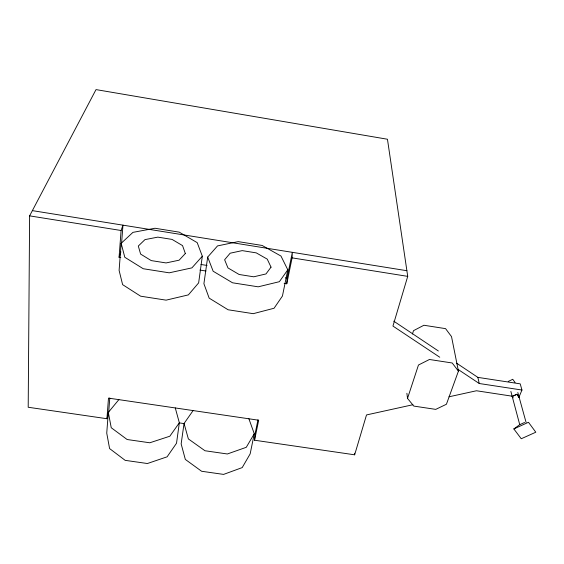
<?xml version="1.0" encoding="UTF-8"?>
<svg xmlns="http://www.w3.org/2000/svg" width="564" height="564" viewBox="0 0 564 564"><rect width="100%" height="100%" fill="white"/><g stroke="black" fill="none" stroke-linecap="round" stroke-linejoin="round"><path stroke-width="0.85" d="M439.751 357.231L392.939 326.07L407.723 276.367L387.454 139.237L96.014 89.598L29.617 215.864L28.2 407.257L106.941 418.721L108.662 412.573L109.776 398.022M286.766 283.784L292.103 257.868L292.342 252.334L287.048 278.123L286.766 283.784L284.157 283.375M106.941 418.721L108.485 398.113L258.672 420.229L254.554 440.223L354.65 454.81L366.508 414.935L412.897 404.733M120.816 257.572L119.075 257.297L121.091 230.5L122.959 225.156L121.387 245.791M118.884 399.608L108.316 412.411L106.744 433.138L109.585 448.563L125.173 460.351L147.408 463.523L167.113 456.819L176.525 443.226L179.345 422.788L175.27 407.913M121.161 243.31L119.103 270.403L122.614 284.637L140.64 296.192L166.098 300.147L188.362 294.894L198.641 282.888L202.321 256.218L197.203 242.647L179.211 232.142L154.987 228.251L132.942 232.368L121.161 243.31L124.792 257.269L143.228 268.732L169.228 272.821L191.908 267.872L202.321 256.218M254.554 440.223L255.062 433.97L257.967 419.842M193.128 410.543L184.054 423.479L181.15 443.896L185.33 459.434L201.616 471.264L223.598 474.402L242.21 467.591L250.155 453.872L254.272 433.737L248.886 418.749M207.693 257.071L203.907 283.713L209.166 298.137L228.103 309.77L253.222 313.676L274.062 308.254L282.437 296.037L287.795 269.811L280.978 256.056L262.154 245.46L238.234 241.618L217.535 245.904L207.693 257.071L213.143 271.228L232.53 282.79L258.171 286.822L279.37 281.697L287.795 269.811M412.446 334.022L413.504 330.673L423.909 325.252L445.574 328.643L451.517 336.602L458.426 371.147L446.42 404.254L435.746 409.379L413.807 406.087L407.518 398.395L406.891 393.27M407.518 398.395L418.467 365.021L429.437 359.487L452.222 362.99L458.426 371.147M119.075 257.297L120.929 251.805M518.936 397.218L521.961 390.034L520.219 383.858L477.863 377.372L456.643 363.202M254.272 433.737L246.264 447.315L227.362 453.978L204.979 450.749L188.362 438.919L184.054 423.479M179.345 422.788L169.82 436.226L149.784 442.782L127.133 439.518L111.242 427.731L108.316 412.411M513.846 428.929L528.475 422.274L535.8 432.214L521.242 438.757L513.846 428.929L519.74 424.671L524.576 422.471M508.213 381.461L512.746 379.297L515.073 382.512M512.204 396.421L516.843 394.243L519.204 397.486M448.979 396.802L476.467 390.76L511.999 396.168M179.415 422.915L184.639 423.677M458.038 369.399L479.245 383.513L521.961 390.034M200.946 264.481L207.03 265.447M285.313 277.848L287.048 278.123M199.882 270.057L205.959 271.023M29.617 215.864L121.091 230.5M292.103 257.868L407.723 276.367M32.374 210.626L406.884 270.713M393.728 321.163L438.355 350.977M513.177 397.803L512.225 396.506L516.864 394.335L519.225 397.571M517.822 392.495L526.092 422.443M510.871 391.43L519.74 424.671M477.863 377.372L479.245 383.513M354.58 453.223L354.65 454.81M271.037 267.146L265.975 273.942L253.751 276.804L239.115 274.485L227.955 267.914L224.62 259.764L230.154 253.208L242.21 250.627L256.267 252.876L267.244 259.13L271.037 267.146M185.337 253.518L179.133 260.18L166.07 262.937L151.237 260.596L140.605 254.075L138.314 246.038L144.976 239.615L157.828 237.134L172.069 239.411L182.546 245.608L185.337 253.518"/></g></svg>
